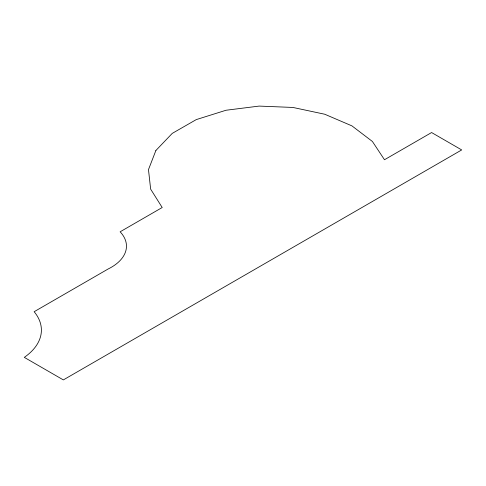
<?xml version="1.0" encoding="UTF-8"?>
<svg xmlns="http://www.w3.org/2000/svg" width="486" height="486" viewBox="0 0 486 486"><rect width="100%" height="100%" fill="white"/><g stroke="black" fill="none" stroke-linecap="round" stroke-linejoin="round"><path stroke-width="0.73" d="M155.878 150.514L148.479 169.608L150.642 189.127L162.203 207.516L120.127 231.804A51.85 29.938 0 0 1 108.178 268.965L34.148 311.708A73.726 42.568 0 0 1 24.3 357.368L63.35 379.912L461.7 149.931L431.592 132.544L384.487 159.742L372.404 141.469L351.937 125.88L324.715 114.228L292.937 107.449L259.135 106.088L226.033 110.249L196.271 119.599L172.244 133.389L155.878 150.514"/></g></svg>
